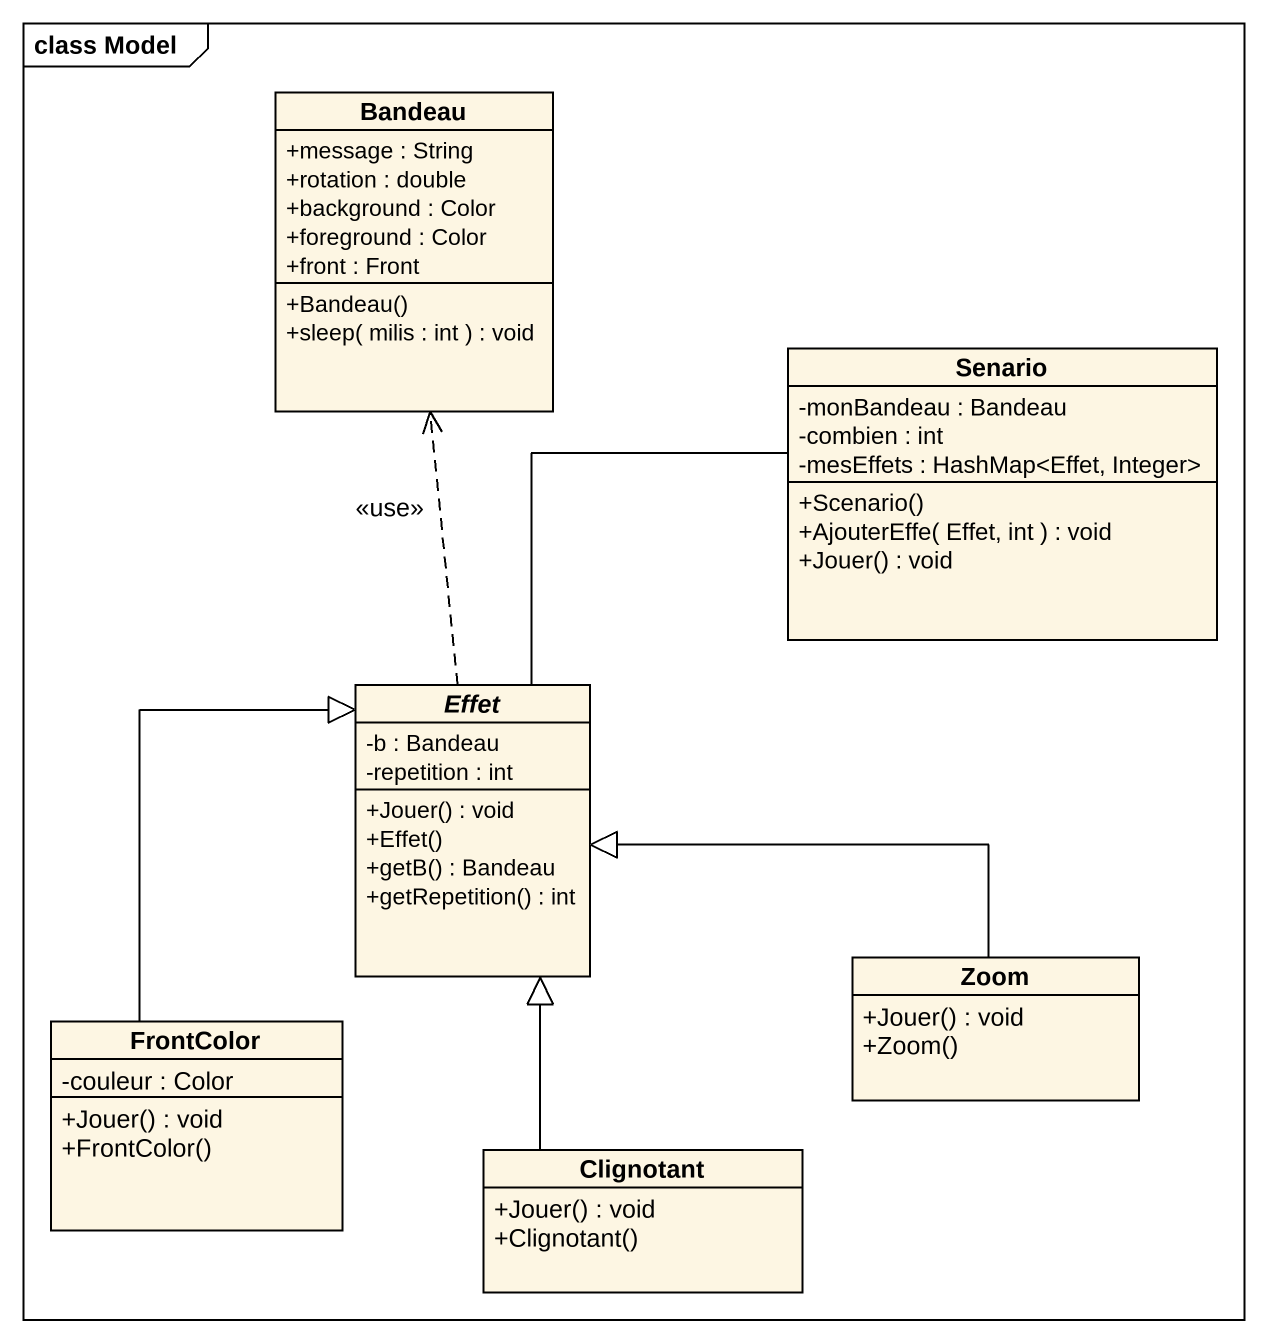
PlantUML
@startuml
mainframe class Model
hide circle
hide empty members
skinparam classAttributeIconSize 0
class Bandeau {
  +message : String
  +rotation : double
  +background : Color
  +foreground : Color
  +front : Front
  +Bandeau()
  +sleep( milis : int ) : void
}
class Senario {
  -monBandeau : Bandeau
  -combien : int
  -mesEffets : HashMap<Effet, Integer>
  +Scenario()
  +AjouterEffe( Effet, int ) : void
  +Jouer() : void
}
abstract class Effet {
  -b : Bandeau
  -repetition : int
  +Jouer() : void
  +Effet()
  +getB() : Bandeau
  +getRepetition() : int
}
class Zoom {
  +Jouer() : void
  +Zoom()
}
class FrontColor {
  -couleur : Color
  +Jouer() : void
  +FrontColor()
}
class Clignotant {
  +Jouer() : void
  +Clignotant()
}
Senario -- Effet
Effet .up.> Bandeau : <<use>>
Zoom -left-|> Effet
FrontColor -up-|> Effet
Clignotant -up-|> Effet
@enduml
